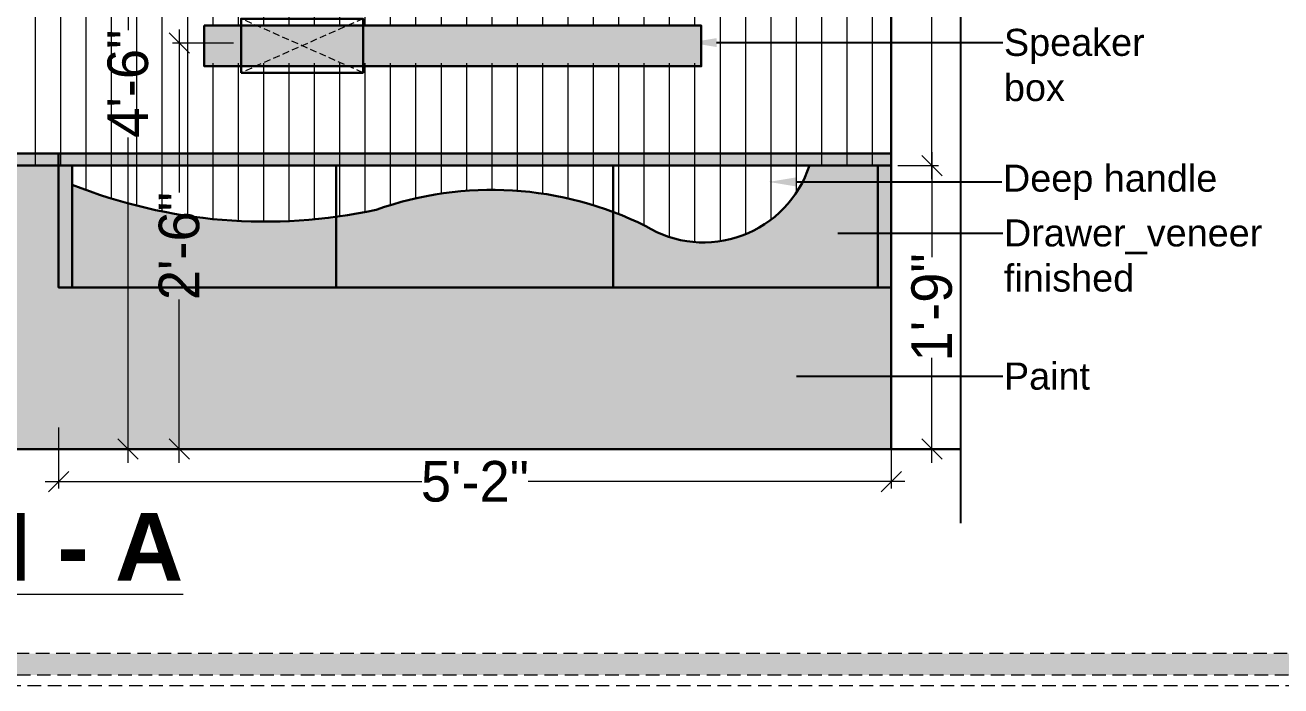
# Model space of a CAD drawing. Header units: millimetres. Extents: x 35877 to 3066687, y -650199 to -40525.
# Drawn here: x 147415.7 to 147508.5, y -179073.2 to -179024.4 of the extents above; entities that cross this region are included whole.
import ezdxf
from ezdxf import colors
from ezdxf.entities.mleader import LeaderData, LeaderLine
from ezdxf.math import Vec2, Vec3

# ---------------------------------------------------------------- set-up
doc = ezdxf.new("R2010")
doc.units = ezdxf.units.MM
doc.header["$MEASUREMENT"] = 0
doc.header["$PDMODE"] = 35
for name, pattern in [('DASHED', [0.75, 0.5, -0.25]), ('DASHED2', [0.375, 0.25, -0.125]), ('DASHEDX2', [1.5, 1, -0.5])]:
    doc.linetypes.add(name, pattern=pattern)
doc.layers.get('Defpoints').update_dxf_attribs({"color": 220})
for name, color, linetype, lineweight in [('DIM.', 250, 'Continuous', 13), ('dim05', 1, 'Continuous', 13), ('Dimension', 10, 'DASHEDX2', 20), ('el', 7, 'Continuous', 20), ('ELEC-wires', 1, 'DASHED2', 13), ('FURNITURE', 32, 'Continuous', 9), ('furniture dimensions', 1, 'DASHED', 0), ('SECTION ( SLAB PLine )', 104, 'Continuous', 30), ('wall', 7, 'Continuous', 30), ('XX~SLAB ( BEAM )~ ( DIM )', 7, 'Continuous', 9)]:
    doc.layers.add(name, color=color, linetype=linetype, lineweight=lineweight)
doc.styles.add('century g', font='GOTHIC.TTF')
doc.styles.get("Standard").update_dxf_attribs({"font": 'arial.ttf', "height": 6})
doc.dimstyles.new('Archana', dxfattribs={"dimtxt": 2, "dimasz": 0.75, "dimexe": 0.5, "dimexo": 0.5, "dimgap": 0, "dimtad": 0, "dimzin": 0, "dimdsep": 46, "dimlunit": 4, "dimtxsty": 'century g', "dimblk": 'OBLIQUE', "dimcen": 0, "dimdle": 1, "dimclrd": 256, "dimclre": 256, "dimclrt": 256, "dimadec": 0, "dimazin": 0, "dimtfac": 1, "dimtofl": 0, "dimtmove": 1, "dimatfit": 3, "dimfxl": 1, "dimfxlon": 1, "dimtolj": 1, "dimtzin": 0, "dimlwd": -1, "dimlwe": -1, "dimarcsym": 0})
pattern_1 = [(90, (-766.7060229983181, 1774.176500606118), (-1.875, 0), [])]

# ---------------------------------------------------------------- blocks, each defined once
blk = doc.blocks.new('_Oblique')
at = {"layer": 'wall', "color": 0, "lineweight": -2}
blk.add_line((-0.5, -0.5), (0.5, 0.5), dxfattribs=at)
blk = doc.blocks.new('*D400')
at = {"layer": 'Defpoints', "color": 0, "linetype": 'Continuous', "lineweight": 0, "transparency": 16777216}
for p in [(147479.6734950063, -179034.802619553), (147482.6822527557, -179034.802619553), (147479.6734950063, -179055.7482340752)]:
    blk.add_point(p, dxfattribs=at)
at = {"layer": 'furniture dimensions', "color": 5, "linetype": 'Continuous', "transparency": 16777216}
for p, q in [((147482.6822527557, -179033.802619553), (147482.6822527557, -179041.5544886768)), ((147480.1734950063, -179034.802619553), (147483.1822527557, -179034.802619553)), ((147482.6822527557, -179056.7482340752), (147482.6822527557, -179048.9963649514))]:
    blk.add_line(p, q, dxfattribs=at)
at = {"layer": 'furniture dimensions', "color": 5, "linetype": 'ByBlock', "transparency": 16777216}
blk.add_line((147480.1734950063, -179055.7482340752), (147483.1822527557, -179055.7482340752), dxfattribs=at)
at = {"layer": 'furniture dimensions', "color": 5, "linetype": 'Continuous', "transparency": 16777216, "xscale": 1.5, "yscale": 1.5, "zscale": 1.5}
for p, rotation in [((147482.6822527557, -179034.802619553), 90), ((147482.6822527557, -179055.7482340752), 270)]:
    blk.add_blockref('_Oblique', p, dxfattribs=dict(at, rotation=rotation))
at = {"layer": 'furniture dimensions', "linetype": 'Continuous', "lineweight": 0, "transparency": 16777216, "insert": (147482.6822527556, -179045.2754268141), "char_height": 3, "attachment_point": 5, "rotation": 90, "style": 'century g'}
blk.add_mtext('\\A1;1\'-9"', dxfattribs=at)
blk = doc.blocks.new('*D401')
at = {"layer": 'Defpoints', "color": 0, "linetype": 'Continuous', "lineweight": 0, "transparency": 16777216}
for p in [(147474.2446601532, -178991.7212910411), (147482.6822527561, -178991.7212910411), (147479.6734950063, -179034.802619553)]:
    blk.add_point(p, dxfattribs=at)
at = {"layer": 'furniture dimensions', "color": 5, "linetype": 'Continuous', "transparency": 16777216}
for p, q in [((147482.6822527561, -178990.7212910411), (147482.6822527561, -179014.9954995972)), ((147478.6822527561, -178991.7212910411), (147483.1822527561, -178991.7212910411)), ((147482.6822527561, -179035.802619553), (147482.6822527561, -179022.8840108141))]:
    blk.add_line(p, q, dxfattribs=at)
at = {"layer": 'furniture dimensions', "color": 5, "linetype": 'ByBlock', "transparency": 16777216}
blk.add_line((147480.1734950063, -179034.802619553), (147483.1822527561, -179034.802619553), dxfattribs=at)
at = {"layer": 'furniture dimensions', "color": 5, "linetype": 'Continuous', "transparency": 16777216, "xscale": 1.5, "yscale": 1.5, "zscale": 1.5}
for p, rotation in [((147482.6822527561, -178991.7212910411), 90), ((147482.6822527561, -179034.802619553), 270)]:
    blk.add_blockref('_Oblique', p, dxfattribs=dict(at, rotation=rotation))
at = {"layer": 'furniture dimensions', "linetype": 'Continuous', "lineweight": 0, "transparency": 16777216, "insert": (147482.6822527559, -179018.9397552056), "char_height": 3, "attachment_point": 5, "rotation": 90, "style": 'century g'}
blk.add_mtext('\\A1;3\'-7"', dxfattribs=at)
blk = doc.blocks.new('*D404')
at = {"layer": 'Defpoints', "color": 0, "linetype": 'Continuous', "lineweight": 0, "transparency": 16777216}
for p in [(147418.129591448, -179043.8026195529), (147479.6734950062, -179043.8026195529), (147479.6734950062, -179058.1434556337)]:
    blk.add_point(p, dxfattribs=at)
at = {"layer": 'furniture dimensions', "color": 5, "linetype": 'ByBlock', "transparency": 16777216}
blk.add_line((147418.129591448, -179054.1434556337), (147418.129591448, -179058.6434556337), dxfattribs=at)
at = {"layer": 'furniture dimensions', "color": 5, "linetype": 'Continuous', "transparency": 16777216}
for p, q in [((147479.6734950062, -179054.1434556337), (147479.6734950062, -179058.6434556337)), ((147417.129591448, -179058.1434556337), (147444.9685044779, -179058.1434556337)), ((147480.6734950062, -179058.1434556337), (147452.8345819762, -179058.1434556337))]:
    blk.add_line(p, q, dxfattribs=at)
at = {"layer": 'furniture dimensions', "color": 5, "linetype": 'Continuous', "transparency": 16777216, "xscale": 1.5, "yscale": 1.5, "zscale": 1.5, "rotation": 180}
blk.add_blockref('_Oblique', (147418.129591448, -179058.1434556337), dxfattribs=at)
at = {"layer": 'furniture dimensions', "color": 5, "linetype": 'Continuous', "transparency": 16777216, "xscale": 1.5, "yscale": 1.5, "zscale": 1.5}
blk.add_blockref('_Oblique', (147479.6734950062, -179058.1434556337), dxfattribs=at)
at = {"layer": 'furniture dimensions', "linetype": 'Continuous', "lineweight": 0, "transparency": 16777216, "insert": (147448.9015432271, -179058.1434556337), "char_height": 3, "attachment_point": 5, "style": 'century g'}
blk.add_mtext('\\A1;5\'-2"', dxfattribs=at)
blk = doc.blocks.new('*D630')
at = {"layer": 'Defpoints', "color": 0, "linetype": 'Continuous', "lineweight": 0, "transparency": 16777216}
for p in [(147423.260763957, -179001.7529444509), (147441.8003099661, -179001.7529444509), (147431.0847718886, -179055.7482340752)]:
    blk.add_point(p, dxfattribs=at)
at = {"layer": 'furniture dimensions', "color": 5, "linetype": 'Continuous', "transparency": 16777216}
for p, q in [((147423.260763957, -179000.7529444509), (147423.260763957, -179024.785939365)), ((147427.260763957, -179001.7529444509), (147422.760763957, -179001.7529444509)), ((147423.260763957, -179056.7482340752), (147423.260763957, -179032.715239161))]:
    blk.add_line(p, q, dxfattribs=at)
at = {"layer": 'furniture dimensions', "color": 5, "linetype": 'ByBlock', "transparency": 16777216}
blk.add_line((147427.260763957, -179055.7482340752), (147422.760763957, -179055.7482340752), dxfattribs=at)
at = {"layer": 'furniture dimensions', "color": 5, "linetype": 'Continuous', "transparency": 16777216, "xscale": 1.5, "yscale": 1.5, "zscale": 1.5}
for p, rotation in [((147423.260763957, -179001.7529444509), 90), ((147423.260763957, -179055.7482340752), 270)]:
    blk.add_blockref('_Oblique', p, dxfattribs=dict(at, rotation=rotation))
at = {"layer": 'furniture dimensions', "linetype": 'Continuous', "lineweight": 0, "transparency": 16777216, "insert": (147423.260763957, -179028.750589263), "char_height": 3, "attachment_point": 5, "rotation": 90, "style": 'century g'}
blk.add_mtext('\\A1;4\'-6"', dxfattribs=at)
blk = doc.blocks.new('6616')
at = {"color": 242, "linetype": 'DASHED', "true_color": 0xcd2027}
for p, q in [((386784.7908394939, -36915.77063452489), (386775.7837103015, -36911.78377544171)), ((386784.7908394939, -36911.78377544171), (386775.7837103015, -36915.77063452489))]:
    blk.add_line(p, q, dxfattribs=at)
at = {"layer": 'ELEC-wires', "color": 5, "linetype": 'ByBlock', "lineweight": 30, "ltscale": 4}
blk.add_lwpolyline([(386775.7837103015, -36911.78377544171), (386784.7908394939, -36911.78377544171), (386784.7908394939, -36915.77063452489), (386775.7837103015, -36915.77063452489)], close=True, dxfattribs=at)
blk = doc.blocks.new('*D631')
at = {"layer": 'Defpoints', "color": 0, "linetype": 'Continuous', "lineweight": 0, "transparency": 16777216}
for p in [(147431.6221818119, -179025.7482340752), (147427.0460375098, -179055.7482340752), (147431.6221818119, -179055.7482340752)]:
    blk.add_point(p, dxfattribs=at)
at = {"layer": 'furniture dimensions', "color": 5, "linetype": 'Continuous', "transparency": 16777216}
for p, q in [((147427.0460375098, -179024.7482340752), (147427.0460375098, -179036.7927616075)), ((147427.0460375098, -179056.7482340752), (147427.0460375098, -179044.7037065429)), ((147431.0460375098, -179055.7482340752), (147426.5460375098, -179055.7482340752))]:
    blk.add_line(p, q, dxfattribs=at)
at = {"layer": 'furniture dimensions', "color": 5, "linetype": 'ByBlock', "transparency": 16777216}
blk.add_line((147431.0460375098, -179025.7482340752), (147426.5460375098, -179025.7482340752), dxfattribs=at)
at = {"layer": 'furniture dimensions', "color": 5, "linetype": 'Continuous', "transparency": 16777216, "xscale": 1.5, "yscale": 1.5, "zscale": 1.5}
for p, rotation in [((147427.0460375098, -179025.7482340752), 90), ((147427.0460375098, -179055.7482340752), 270)]:
    blk.add_blockref('_Oblique', p, dxfattribs=dict(at, rotation=rotation))
at = {"layer": 'furniture dimensions', "linetype": 'Continuous', "lineweight": 0, "transparency": 16777216, "insert": (147427.0460375097, -179040.7482340752), "char_height": 3, "attachment_point": 5, "rotation": 90, "style": 'century g'}
blk.add_mtext('\\A1;2\'-6"', dxfattribs=at)

msp = doc.modelspace()

# ---------------------------------------------------------------- hatches: boundary and pattern name
at = {"layer": 'dim05', "lineweight": 0, "true_color": 0x492403, "transparency": 33554559}
h = msp.add_hatch(dxfattribs=at)
h.set_pattern_fill('ANSI31', color=38, scale=15, angle=45)
h.set_pattern_definition(pattern_1)
h.paths.add_polyline_path([(147479.6734950062, -178991.7212910411), (147470.6306748937, -178991.7212910411), (147470.6306748937, -179017.7751771093), (147425.6285080487, -179017.7751771093), (147425.6285080487, -178991.7212910411), (147385.1295914713, -178991.7212910411), (147385.1295914713, -179034.8026195512), (147393.3835189923, -179034.8026195513), (147392.897760509, -179033.9203183845), (147392.4768986098, -179033.2633823037), (147391.9771236625, -179033.1845524115), (147391.6351748115, -179033.1057181664), (147391.3645734572, -179033.2408815981), (147391.1542887093, -179032.8794117617), (147390.9249650662, -179032.816669425), (147392.0297323598, -179032.0020692069), (147392.3190725136, -179031.8181255368), (147393.2660214032, -179031.6604614001), (147393.7657963505, -179031.581627155), (147394.4980131282, -179031.867859014), (147394.6537997717, -179031.8056083023), (147394.3703042844, -179031.4091103156), (147393.8968259958, -179030.9623930839), (147393.4759640966, -179030.0426834409), (147393.2129206014, -179029.5434114968), (147393.2918336495, -179028.0981547305), (147393.8179129477, -179028.1769889751), (147394.1335651402, -179028.4134830046), (147394.690821201, -179028.6412225771), (147394.3703042844, -179028.2295436875), (147394.054652092, -179027.861656348), (147394.1861738373, -179027.7565469232), (147394.7385574864, -179027.4149434694), (147395.3435498281, -179027.3098340451), (147395.7480581227, -179027.4613694423, 0.02810716256562425), (147393.7491946057, -179022.5384588509), (147393.6960640645, -179022.6092279134), (147393.4163429544, -179022.1201987621), (147393.1715764095, -179021.3167990139), (147393.0317120083, -179021.3517281132), (147392.8568853495, -179021.3866572124), (147390.6190703191, -179019.5004075115), (147389.0805696025, -179018.0333287645), (147388.8707730029, -179017.8586745635), (147388.5910442004, -179016.8806206144), (147388.3113230903, -179016.0073583154), (147387.6469710295, -179014.9245083625), (147387.4022044846, -179014.5752043136), (147387.4371744299, -179013.7718045654), (147387.9552852678, -179014.392905704), (147390.2344470652, -179014.5053417627), (147391.1085880333, -179014.5752043136), (147391.5981134353, -179015.0293000127), (147392.017706639, -179015.518329164), (147393.2415086078, -179017.7538829134), (147393.7659962674, -179018.9764492614), (147393.975792867, -179020.4784658141), (147394.0107628123, -179021.6311696113), (147393.975792867, -179022.1201987621), (147393.869314151, -179022.3329401247, -0.02971842344163293), (147395.9676177545, -179027.5436200589), (147395.9748465253, -179027.546328074), (147396.5272301697, -179027.6514374989), (147397.0007007707, -179027.861656348), (147397.2111355687, -179028.1507094424), (147397.263744266, -179027.677717031), (147397.3952660112, -179027.6514374989), (147397.6846061651, -179027.4674981818), (147397.6846061651, -179027.2047246202), (147397.8687366077, -179027.546328074), (147397.9476496604, -179027.4937733616), (147398.0528670548, -179027.6251623192), (147398.1317724152, -179027.7302717435), (147398.3422072086, -179027.5988827864), (147398.4211202567, -179027.546328074), (147398.2197662669, -179025.7873232003), (147397.891304066, -179023.463062425), (147397.1248871325, -179020.1817600082), (147396.8785443244, -179019.197367977), (147396.7939700694, -179019.0178310404), (147396.6215139166, -179019.0616564132), (147395.5461650525, -179018.7035678524), (147394.5902968285, -179018.2659050231), (147394.0950940294, -179017.8418743107), (147394.034800959, -179017.8418743107), (147394.032438999, -179017.8418743107), (147394.0300770391, -179017.8418743107), (147394.0300770391, -179017.8182547108), (147394.0255901705, -179017.7823597627), (147393.7539169414, -179017.5497322551), (147393.5149479645, -179016.952916536), (147393.39546732, -179014.9237552803), (147393.8335681418, -179013.6903454146), (147394.1123665627, -179013.2924697196), (147394.1521960067, -179013.1333211828), (147394.3911572958, -179013.1333211828), (147394.6301262726, -179012.7354454877), (147394.7894363612, -179012.7752326219), (147394.9487464499, -179012.4569311953), (147395.0682347867, -179012.4967226826), (147395.2275448753, -179012.2182083907), (147395.5461650525, -179012.1784212565), (147395.6656456971, -179011.9794812325), (147395.8647852298, -179011.9794812325), (147396.0240953184, -179011.6611841588), (147396.183405407, -179011.6611841588), (147396.3565097088, -179011.3597160856), (147396.6016068845, -179011.4209290706), (147396.7547887743, -179011.2372944687), (147396.953928307, -179011.2832020309), (147397.1837011462, -179010.4109365868), (147397.3981573276, -179010.395635517), (147397.4134739809, -179010.6863906655), (147397.5513392174, -179010.6863906655), (147397.6279378546, -179010.2885149705), (147397.7811197444, -179010.3650290246), (147397.7658030911, -179010.6098722578), (147397.8577106892, -179010.5639646956), (147398.1334411668, -179010.2120009158), (147398.194715463, -179010.2273019855), (147398.1487578201, -179010.6251776805), (147398.3478973528, -179010.4874506415), (147398.4091716491, -179010.1507879314), (147398.6542688246, -179010.2426030552), (147398.5929945284, -179010.4109365868), (147398.7614930715, -179010.395635517), (147398.8074507144, -179010.1201814389), (147398.9146749613, -179010.2732095477), (147399.0065902471, -179010.2885149705), (147399.0984978407, -179010.058968454), (147399.1750887856, -179010.0895749464), (147399.3129540267, -179010.0895749464), (147399.6208571922, -179010.0895749464), (147399.6346421472, -179010.0742738767), (147400.3086516948, -179010.0283663145), (147400.6762897705, -179010.1201814389), (147400.9826612378, -179010.2273019855), (147401.0132945397, -179010.4721495717), (147401.1052098256, -179010.854719844), (147401.5647554996, -179010.7169928044), (147401.8711269668, -179010.8394187743), (147401.9936755592, -179011.0077479528), (147401.8711269668, -179011.1454749919), (147401.8404859771, -179011.2678966082), (147401.932401263, -179011.2372944687), (147402.100899806, -179011.2525955385), (147402.0549421631, -179011.3597160856), (147401.9630345649, -179011.4362301397), (147401.9936755592, -179011.5586517566), (147402.2234483939, -179011.4668366322), (147402.3153559874, -179011.5739571788), (147402.1928150873, -179011.7116798654), (147402.2387650426, -179011.8341058347), (147402.4072712733, -179011.7422863573), (147402.4379045753, -179011.8647123273), (147402.4149296019, -179012.048344754), (147402.4685455695, -179012.1095555599), (147402.606410806, -179012.0483469285), (147402.6676774145, -179012.1860696146), (147402.5757698164, -179012.3084955839), (147402.591086465, -179012.4462226235), (147402.7595926958, -179012.4003107083), (147402.7442760471, -179012.5839453096), (147402.6370441125, -179012.6451582939), (147402.6676774145, -179012.7522788411), (147402.8974579369, -179012.7369734184), (147402.9280912388, -179012.8747004575), (147402.7595926958, -179013.0736404815), (147403.0200065246, -179012.9971264274), (147403.4948765349, -179012.7369734184), (147403.877831264, -179012.6451582939), (147404.1995193846, -179012.6298572248), (147404.2607936807, -179012.7828853336), (147404.2914269827, -179012.8134918261), (147404.4446165602, -179012.8287928958), (147404.6897060481, -179012.6757647865), (147404.9194788828, -179012.7522788411), (147404.7397235267, -179013.0007612474), (147404.7795760384, -179013.0803790464), (147405.1647836676, -179013.0140337829), (147405.4171624037, -179013.0671108646), (147405.6164095826, -179013.239614645), (147405.682827873, -179013.5182769417), (147405.7359594302, -179013.5846265588), (147405.8422225401, -179013.7305939749), (147405.9484856545, -179013.8632888561), (147405.8953540973, -179013.9296384732), (147405.8953540973, -179014.0490651714), (147406.0547487644, -179014.1021422536), (147405.8687883187, -179014.274646034), (147406.0281829858, -179014.4604223493), (147405.8555015855, -179014.5533083307), (147405.9484856545, -179014.7921617283), (147405.7758042497, -179014.831970628), (147406.0016172072, -179015.0177469433), (147405.8953540973, -179015.1106329247), (147405.7492384757, -179015.1106329247), (147405.6695411398, -179015.2035232592), (147405.3773175797, -179015.2167914416), (147405.138217889, -179015.6812300542), (147404.9256916601, -179016.0793190497), (147404.7397235267, -179016.3048999118), (147403.449441752, -179017.2132044903), (147402.457396398, -179017.6977194995), (147402.2397576754, -179017.8622511149, 0.08215169970907978), (147401.7179064083, -179019.6953818956, 0.04629122726797285), (147399.1324526082, -179033.7661497696), (147398.9220254979, -179034.2654217131), (147398.9046787827, -179034.8026195515), (147479.6734950062, -179034.8026195529), (147479.6734950062, -179033.9119842775)])
h.paths.add_polyline_path([(147465.6342762982, -179024.460257561), (147465.6342762982, -179027.2269038258), (147428.8886613325, -179027.2269038258), (147428.8886613325, -179024.460257561)], flags=16)
h = msp.add_hatch(color=38, dxfattribs=at)
h.dxf.hatch_style = 1
h.paths.add_polyline_path([(147479.6734950062, -179033.9119842775), (147385.1295914713, -179033.9119842775), (147385.1295914713, -179033.9948474355), (147385.1295914713, -179034.3573019143), (147385.1295914713, -179034.570750967), (147385.1295914713, -179034.8026195512), (147479.6734950062, -179034.8026195512)])
at = {"layer": 'dim05', "lineweight": 0, "true_color": 0x6e4817, "transparency": 33554559}
h = msp.add_hatch(color=36, dxfattribs=at)
h.dxf.hatch_style = 1
h.paths.add_polyline_path([(147419.129591448, -179034.8026195518), (147418.129591448, -179034.8026195518), (147418.129591448, -179035.8026195518), (147418.129591448, -179043.8026195529), (147419.129591448, -179043.8026195529)])
at = {"layer": 'dim05', "lineweight": 0, "true_color": 0x492403, "transparency": 33554559}
h = msp.add_hatch(dxfattribs=at)
h.set_pattern_fill('ANSI31', color=38, scale=15, angle=45)
h.set_pattern_definition(pattern_1)
edge = h.paths.add_edge_path()
edge.add_line((147438.6442259641, -179034.8026195512), (147419.129591448, -179034.8026195512))
edge.add_line((147419.129591448, -179034.8026195512), (147419.129591448, -179036.2158408915))
edge.add_arc((147433.3614874381, -179000.5671139462), 38.38461405691956, 248.2368345351864, 277.9105228653291)
edge.add_line((147438.6442259641, -179038.5864678329), (147438.6442259641, -179034.8026195512))
edge = h.paths.add_edge_path()
edge.add_line((147459.1270342746, -179038.2278528059), (147459.1270342746, -179034.8026195512))
edge.add_line((147459.1270342746, -179034.8026195512), (147438.6442259641, -179034.8026195512))
edge.add_line((147438.6442259641, -179034.8026195512), (147438.6442259641, -179038.5864678329))
edge.add_arc((147433.3974876663, -179000.2707656304), 38.67326334864006, 277.7972697988902, 282.2339161484717)
edge.add_arc((147450.1378637189, -179062.1539169591), 25.55898536996492, 69.40848942510502, 109.5323878582621, ccw=False)
edge = h.paths.add_edge_path()
edge.add_line((147473.6253273575, -179034.8026195512), (147459.1270342746, -179034.8026195512))
edge.add_line((147459.1270342746, -179034.8026195512), (147459.1270342746, -179038.2278528059))
edge.add_arc((147450.1378637188, -179062.1539169591), 25.5589853699766, 63.54318557191431, 69.40848942489879, ccw=False)
edge.add_arc((147465.8107042935, -179032.2598076865), 8.217921015186946, 238.5664633988201, 341.9755527591574)
at = {"layer": 'dim05', "lineweight": 0, "true_color": 0x6e4817, "transparency": 33554559}
h = msp.add_hatch(color=36, dxfattribs=at)
h.dxf.hatch_style = 1
edge = h.paths.add_edge_path()
edge.add_arc((147433.3614874381, -179000.5671139461), 38.38461405693364, 248.2368345352025, 277.91052286532323, ccw=False)
edge.add_line((147419.129591448, -179036.2158408915), (147419.129591448, -179043.8026195529))
edge.add_line((147419.129591448, -179043.8026195529), (147438.6442259641, -179043.8026195529))
edge.add_line((147438.6442259641, -179043.8026195529), (147438.6442259641, -179038.5864678329))
edge = h.paths.add_edge_path()
edge.add_arc((147450.1378637189, -179062.1539169591), 25.55898536997314, 69.40848942510502, 109.5323878582621)
edge.add_arc((147433.3974876663, -179000.2707656304), 38.67326334864219, 277.7972697988902, 282.23391614847174, ccw=False)
edge.add_line((147438.6442259641, -179038.5864678329), (147438.6442259641, -179043.8026195529))
edge.add_line((147438.6442259641, -179043.8026195529), (147459.1270342746, -179043.8026195529))
edge.add_line((147459.1270342746, -179043.8026195529), (147459.1270342746, -179038.2278528059))
edge = h.paths.add_edge_path()
edge.add_line((147479.6734950062, -179034.8026195512), (147473.6253273575, -179034.8026195512))
edge.add_arc((147465.8107042935, -179032.2598076865), 8.21792101516705, 238.5664633988201, 341.9755527591574, ccw=False)
edge.add_arc((147450.1378637188, -179062.1539169591), 25.55898536997569, 63.54318557191423, 69.40848942489885)
edge.add_line((147459.1270342746, -179038.2278528059), (147459.1270342746, -179043.8026195529))
edge.add_line((147459.1270342746, -179043.8026195529), (147479.6734950062, -179043.8026195529))
edge.add_line((147479.6734950062, -179043.8026195529), (147479.6734950062, -179034.8026195512))
at = {"layer": 'Dimension', "true_color": 0xd39e00, "transparency": 33554687}
h = msp.add_hatch(color=42, dxfattribs=at)
h.paths.add_polyline_path([(147327.9698921886, -179072.4430809084), (147554.0384636002, -179072.4430809084), (147554.0384636002, -178913.3189793651), (147327.9698921886, -178913.3189793651)])
h.paths.add_polyline_path([(147329.5564856395, -179070.8564874576), (147552.4518701493, -179070.8564874576), (147552.4518701493, -178914.905572816), (147329.5564856395, -178914.905572816)], flags=16)
at = {"layer": 'FURNITURE', "lineweight": 0, "true_color": 0xf1e8df, "transparency": 33554505}
h = msp.add_hatch(color=254, dxfattribs=at)
h.dxf.hatch_style = 1
h.paths.add_polyline_path([(147479.6734950062, -179043.8026195529), (147459.1270342746, -179043.8026195529), (147438.6442259641, -179043.8026195529), (147418.129591448, -179043.8026195529), (147418.129591448, -179034.8026195518), (147400.0563061003, -179034.8026195515), (147400.2049881253, -179034.9352374214), (147399.8254772494, -179036.1600946199), (147399.638125082, -179037.3406972951), (147399.4651745618, -179038.4637087459), (147399.3195314493, -179039.6277170662), (147399.2639743535, -179039.1004639571), (147399.1587569545, -179038.601196366), (147399.2113656517, -179036.7092180151), (147399.2511271896, -179034.8026195515), (147397.7647466792, -179034.8026195514), (147397.8166200105, -179035.0765264094), (147397.527272169, -179034.9976921648), (147397.3545328643, -179034.8026195514), (147396.6037920545, -179034.8026195514, -0.09351481210727033), (147398.3163949626, -179037.4940475407), (147398.3426993132, -179038.2823725701), (147398.4216123568, -179039.0706932555), (147398.2900906114, -179039.3334668172), (147398.2927423471, -179039.383798308), (147398.1657658481, -179039.0825379811), (147397.935170278, -179038.3770563728), (147397.6380851149, -179037.2464561789), (147396.9485841736, -179036.9947799406), (147394.791650596, -179035.9962360524), (147393.949926793, -179035.6020735332), (147393.7657963505, -179035.4969641089), (147393.3835189923, -179034.8026195513), (147385.1295914713, -179034.8026195512), (147385.1295914713, -179055.7482340751), (147397.7632555681, -179055.7482340751, -0.1705623146554486), (147396.7477783168, -179047.1461655947, -0.02451028046737397), (147398.0128237138, -179047.5855115686, 0.1789257259582927), (147398.4431160129, -179055.7482340751), (147479.6734950062, -179055.7482340751)])
h.paths.add_polyline_path([(147400.2328986384, -179040.6859464293), (147400.1013768885, -179041.2640482656), (147399.8383410856, -179041.5268261802), (147399.6279062921, -179041.3428825107), (147399.3911748355, -179041.4479919356), (147399.1544356912, -179041.4217167553), (147399.0492182967, -179041.6582107847), (147398.9176965468, -179041.5531013599), (147398.8650878496, -179041.6844903175), (147398.6546607439, -179041.5793808926), (147398.5779544606, -179041.5410664741), (147398.5779544606, -179043.6817565697), (147398.288606619, -179043.1562094459), (147398.0255631284, -179042.6569375018), (147397.5525200668, -179041.9897858455), (147397.4972847486, -179041.9998185915), (147397.313154306, -179041.5793808926), (147397.1553282098, -179041.7370450299), (147396.8922924068, -179041.9735390588), (147396.7870750078, -179042.0786484837), (147396.6555532625, -179041.9735390588), (147396.6292489117, -179042.052373304), (147396.4451184645, -179041.9998185915), (147396.3399010701, -179042.1837579086), (147396.0768652671, -179042.0786484837), (147395.9453435173, -179042.2625921532), (147395.8138217719, -179042.1132865159), (147395.8138217719, -179042.5253657153), (147395.8401261182, -179042.8669735221), (147395.5770903153, -179042.788139277), (147395.340351171, -179042.9195282345), (147395.4192642191, -179043.4188001786), (147395.8401261182, -179043.7341284527), (147395.2614381229, -179043.9706224816), (147395.1299163775, -179044.1545661516), (147394.972097969, -179044.4698944257), (147394.8931849255, -179044.2596755765), (147394.7090544784, -179044.4698944257), (147394.5775327331, -179044.3385098211), (147394.3934099737, -179044.7063928081), (147394.2092795311, -179044.9691663698), (147393.9462360359, -179044.8115022324), (147393.8673229878, -179045.0217210822), (147393.6832002329, -179045.1268305065), (147393.4727654349, -179045.2319399314), (147393.2886349924, -179045.0742757946), (147393.3938523914, -179044.2596755765), (147393.4464610886, -179043.5239096035), (147393.3149393387, -179043.2611360413), (147393.3938523914, -179042.9983581267), (147393.7884176274, -179042.367701578), (147394.8142718728, -179041.7107654972), (147395.3666555219, -179041.4217167553), (147395.3666555219, -179041.0275542361), (147395.9453435173, -179040.3443386225), (147396.5240315126, -179040.0552898812), (147397.2605456088, -179039.976455636), (147397.7603205561, -179039.8976257439), (147398.2863998543, -179039.8187914987), (147398.8387834987, -179039.661127362), (147399.2859574365, -179039.6874068947), (147399.7857323883, -179039.976455636), (147400.1276812394, -179040.4231728677)], flags=16)
at = {"layer": 'furniture dimensions', "lineweight": 0, "true_color": 0x000000, "transparency": 33554674}
h = msp.add_hatch(color=18, dxfattribs=at)
h.dxf.hatch_style = 1
h.paths.add_polyline_path([(147465.6342762982, -179024.460257561), (147428.8886613325, -179024.460257561), (147428.8886613325, -179027.4602575611), (147465.6342762982, -179027.4602575611)])

# ---------------------------------------------------------------- linework, layer by layer
at = {"layer": 'dim05', "color": 18, "lineweight": 0, "true_color": 0x000000}
msp.add_line((147385.1295914713, -179034.8026195512), (147479.6734950062, -179034.8026195529), dxfattribs=at)
at = {"layer": 'Dimension', "color": 42, "true_color": 0xd39e00, "transparency": 33554687, "elevation": 0.1188055700500966}
for points in [[(147327.1765954631, -178912.5256826397), (147554.8317603256, -178912.5256826397), (147554.8317603256, -179073.2363776338), (147327.1765954631, -179073.2363776338)], [(147327.9698921886, -178913.3189793651), (147554.0384636002, -178913.3189793651), (147554.0384636002, -179072.4430809084), (147327.9698921886, -179072.4430809084)], [(147329.5564856395, -178914.905572816), (147552.4518701493, -178914.905572816), (147552.4518701493, -179070.8564874576), (147329.5564856395, -179070.8564874576)]]:
    msp.add_lwpolyline(points, close=True, dxfattribs=at)
at = {"layer": 'FURNITURE', "color": 252, "lineweight": 25, "true_color": 0x939598}
msp.add_lwpolyline([(147484.788959808, -178921.1325477831), (147484.788959808, -178988.498276274), (147482.8666950854, -178989.5538598643), (147486.9835229987, -178989.8038598643), (147484.788959808, -178990.8273009209), (147484.788959808, -179061.2251719455)], dxfattribs=at)
at = {"layer": 'furniture dimensions', "color": 18, "lineweight": 0, "true_color": 0x000000, "transparency": 33554687}
msp.add_line((147418.129591448, -179034.8026195518), (147419.129591448, -179034.8026195518), dxfattribs=at)
at = {"layer": 'SECTION ( SLAB PLine )', "color": 1}
msp.add_line((147370.4461629814, -179055.7482340751), (147484.788959808, -179055.7482340751), dxfattribs=at)
at = {"layer": 'XX~SLAB ( BEAM )~ ( DIM )', "lineweight": 30}
msp.add_line((147479.6734950062, -178931.7482340751), (147479.6734950062, -179055.7482340751), dxfattribs=at)
at = {"layer": 'XX~SLAB ( BEAM )~ ( DIM )', "color": 36, "lineweight": 30, "true_color": 0x6e4817, "transparency": 33554687}
for p, q in [((147418.129591448, -179033.9119842775), (147418.129591448, -179035.8026195518)), ((147479.6734950062, -179033.9119842775), (147479.6734950062, -179043.8026195529)), ((147419.129591448, -179034.8026195518), (147419.129591448, -179043.8026195529)), ((147478.6734950062, -179034.8026195529), (147478.6734950062, -179043.8026195529))]:
    msp.add_line(p, q, dxfattribs=at)
at = {"layer": 'XX~SLAB ( BEAM )~ ( DIM )', "color": 36, "lineweight": 30, "true_color": 0x6e4817}
for p, q in [((147418.129591448, -179034.8026195518), (147418.129591448, -179043.8026195529)), ((147418.129591448, -179043.8026195529), (147479.6734950062, -179043.8026195529))]:
    msp.add_line(p, q, dxfattribs=at)
for points in [[(147428.8886613325, -179024.460257561), (147465.6342762982, -179024.460257561), (147465.6342762982, -179027.4602575611), (147428.8886613325, -179027.4602575611)], [(147385.1295914713, -179034.8026195512), (147479.6734950062, -179034.8026195512), (147479.6734950062, -179033.9119842775), (147385.1295914713, -179033.9119842775)], [(147418.129591448, -179034.8026195512), (147438.6442259641, -179034.8026195512), (147438.6442259641, -179043.8026195529), (147418.129591448, -179043.8026195529)], [(147438.6442259641, -179043.8026195529), (147459.1270342746, -179043.8026195529), (147459.1270342746, -179034.8026195529), (147438.6442259641, -179034.8026195529)], [(147459.1270342746, -179034.8026195529), (147479.6734950062, -179034.8026195529), (147479.6734950062, -179043.8026195529), (147459.1270342746, -179043.8026195529)]]:
    msp.add_lwpolyline(points, close=True, dxfattribs=at)
at = {"layer": 'XX~SLAB ( BEAM )~ ( DIM )', "color": 36, "lineweight": 30, "true_color": 0x6e4817, "transparency": 33554687}
msp.add_lwpolyline([(147419.129591448, -179036.2158408915, 0.1489328251946709), (147441.5924813089, -179038.0657835194, -0.2034032358009276), (147461.5249833195, -179039.2717133864, 0.4845449139489381), (147473.6253273569, -179034.8026195529)], format="xyb", dxfattribs=at)

# ---------------------------------------------------------------- block references
at = {"layer": 'el', "color": 1, "transparency": 33554687, "xscale": -1, "rotation": 180.0000000001202}
msp.add_blockref('6616', (-239344.1615284122, -215939.7210278261), dxfattribs=at)

# ---------------------------------------------------------------- texts
at = {"layer": 'DIM.', "color": 1, "transparency": 33554687, "insert": (147376.1215597429, -179060.4677251215, 0.1188055700500966), "char_height": 5, "attachment_point": 1}
msp.add_mtext_dynamic_manual_height_columns('{\\fArial|b1|i0|c0|p34;\\LELEVATION - A}', width=111.5588362761482, gutter_width=1, heights=[0], dxfattribs=at)

# ---------------------------------------------------------------- dimensions: what is measured, and where the dimension line sits
at = {"layer": 'furniture dimensions', "color": 5, "linetype": 'Continuous', "lineweight": 0}
dim = msp.add_linear_dim(base=(147482.6822527561, -178991.7212910411), p1=(147479.6734950062, -179034.8026195529), p2=(147474.2446601531, -178991.7212910411), angle=90, dimstyle='Archana', override={"dimtxt": 3, "dimasz": 1.5, "dimdec": 0, "dimclrd": 5, "dimclre": 5, "dimfxl": 4}, dxfattribs=at)
dim.commit()
dim.dimension.update_dxf_attribs({"geometry": '*D401', "text_midpoint": (147482.6822527559, -179018.9397552056), "dimtype": 160})
for base, p1, p2, picture, middle in [((147423.260763957, -179001.7529444509), (147431.0847718886, -179055.7482340751), (147441.800309966, -179001.7529444508), '*D630', (147423.260763957, -179028.750589263)), ((147427.0460375098, -179055.7482340752), (147431.6221818119, -179025.7482340751), (147431.6221818119, -179055.7482340751), '*D631', (147427.0460375097, -179040.7482340752)), ((147482.6822527557, -179034.802619553), (147479.6734950062, -179055.7482340751), (147479.6734950062, -179034.8026195529), '*D400', (147482.6822527556, -179045.2754268141))]:
    dim = msp.add_linear_dim(base=base, p1=p1, p2=p2, angle=90, dimstyle='Archana', override={"dimtxt": 3, "dimasz": 1.5, "dimdec": 0, "dimclrd": 5, "dimclre": 5, "dimfxl": 4}, dxfattribs=at)
    dim.commit()
    dim.dimension.update_dxf_attribs({"geometry": picture, "text_midpoint": middle})
dim = msp.add_linear_dim(base=(147479.6734950062, -179058.1434556337), p1=(147418.129591448, -179043.8026195529), p2=(147479.6734950062, -179043.8026195529), dimstyle='Archana', override={"dimtxt": 3, "dimasz": 1.5, "dimdec": 0, "dimclrd": 5, "dimclre": 5, "dimfxl": 4}, dxfattribs=at)
dim.commit()
dim.dimension.update_dxf_attribs({"geometry": '*D404', "text_midpoint": (147448.9015432271, -179058.1434556337)})

# ---------------------------------------------------------------- leaders
at = {"layer": 'dim05', "color": 1, "lineweight": 0, "transparency": 33554687}
ml = msp.add_multileader_mtext('Standard', dxfattribs=at)
ml.set_content('Speaker box', color=1)
ml.set_leader_properties(color=5)
ml.build(insert=Vec2(0, 0))
ml.multileader.update_dxf_attribs({"text_right_attachment_type": 6, "dogleg_length": 0.36, "arrow_head_size": 2})
ctx = ml.context
ctx.base_point, ctx.char_height, ctx.arrow_head_size, ctx.landing_gap_size, ctx.plane_origin = Vec3(147487.9171266602, -179025.7141784617), 2, 2, 0.09, Vec3(147472.7855003647, -179025.7141784617)
ctx.right_attachment = 6
notes = []
notes.append((ctx, [(0, (1, 1, 0), (147487.5571266602, -179025.7141784617), (1, 0), 0.36, [(0, [(147464.7705659266, -179025.7141784617)], 0, [])])]))
ctx.mtext.insert, ctx.mtext.width, ctx.mtext.flow_direction = Vec3(147488.0071266602, -179024.6978073839), 14.68212824010914, 5
ml = msp.add_multileader_mtext('Standard', dxfattribs=at)
ml.set_content('Deep handle', color=1)
ml.set_leader_properties(color=5)
ml.build(insert=Vec2(0, 0))
ml.multileader.update_dxf_attribs({"text_right_attachment_type": 6, "dogleg_length": 0.36, "arrow_head_size": 2})
ctx = ml.context
ctx.base_point, ctx.char_height, ctx.arrow_head_size, ctx.landing_gap_size, ctx.plane_origin = Vec3(147487.8446695834, -179036.0069418337), 2, 2, 0.09, Vec3(147472.7130432879, -179036.0069418337)
ctx.right_attachment = 6
notes.append((ctx, [(0, (1, 1, 0), (147487.4846695834, -179036.0069418337), (1, 0), 0.36, [(0, [(147470.6123676568, -179036.0069418337)], 0, [])])]))
ctx.mtext.insert, ctx.mtext.width, ctx.mtext.flow_direction = Vec3(147487.9346695834, -179034.72931564), 17.8158176734454, 5
ml = msp.add_multileader_mtext('Standard', dxfattribs=at)
ml.set_content('Drawer_veneer finished', color=1)
ml.set_leader_properties(color=5)
ml.build(insert=Vec2(0, 0))
ml.multileader.update_dxf_attribs({"text_right_attachment_type": 6, "dogleg_length": 0.36, "arrow_head_size": 2})
ctx = ml.context
ctx.base_point, ctx.char_height, ctx.arrow_head_size, ctx.landing_gap_size, ctx.plane_origin = Vec3(147487.9171266602, -179039.7883424784), 2, 2, 0.09, Vec3(147472.7855003647, -179039.7883424784)
ctx.right_attachment = 6
notes.append((ctx, [(0, (1, 1, 0), (147487.5571266602, -179039.7883424784), (1, 0), 0.36, [(0, [(147473.7323270821, -179039.7883424784)], 0, [])])]))
ctx.mtext.insert, ctx.mtext.width, ctx.mtext.flow_direction = Vec3(147488.0071266602, -179038.7719714007), 14.68212824010914, 5
ml = msp.add_multileader_mtext('Standard', dxfattribs=at)
ml.set_content('Paint', color=1)
ml.set_leader_properties(color=5)
ml.build(insert=Vec2(0, 0))
ml.multileader.update_dxf_attribs({"text_right_attachment_type": 6, "dogleg_length": 0.36, "arrow_head_size": 2})
ctx = ml.context
ctx.base_point, ctx.char_height, ctx.arrow_head_size, ctx.landing_gap_size, ctx.plane_origin = Vec3(147487.9171266602, -179050.3678005717), 2, 2, 0.09, Vec3(147472.7855003647, -179050.3678005717)
ctx.right_attachment = 6
notes.append((ctx, [(0, (1, 1, 0), (147487.5571266602, -179050.3678005717), (1, 0), 0.36, [(0, [(147470.6848247336, -179050.3678005717)], 0, [])])]))
ctx.mtext.insert, ctx.mtext.width, ctx.mtext.flow_direction = Vec3(147488.0071266602, -179049.351429494), 14.68212824010914, 5
for ctx, leaders in notes:
    for number, flags, end, landing, length, lines in leaders:
        leader = LeaderData()
        leader.index, (leader.has_last_leader_line, leader.has_dogleg_vector, leader.attachment_direction) = number, flags
        leader.last_leader_point, leader.dogleg_vector, leader.dogleg_length = Vec3(end), Vec3(landing), length
        for number, points, colour, breaks in lines:
            line = LeaderLine()
            line.index, line.vertices, line.color, line.breaks = number, Vec3.list(points), colors.encode_raw_color(colour), breaks
            leader.lines.append(line)
        ctx.leaders.append(leader)

doc.saveas('drawing.dxf')
